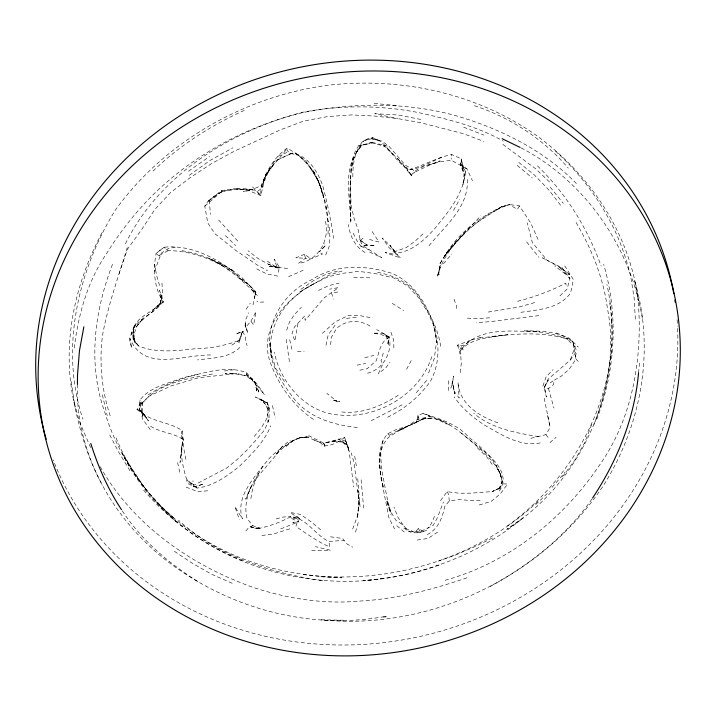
<?xml version="1.0" encoding="UTF-8"?>
<svg xmlns="http://www.w3.org/2000/svg" width="716" height="716" viewBox="0 0 716 716"><rect width="100%" height="100%" fill="white"/><g stroke="black" fill="none" stroke-linecap="round" stroke-linejoin="round"><path stroke-width="0.54" stroke-dasharray="3.58 2.69" d="M328.026 234.078C329.405 201.357 318.038 163.964 286.973 148.176C274.496 157.52 265.699 170.829 261.975 185.954L262.495 187.646L261.134 195.737L247.074 189.901L234.311 188.756L221.405 190.572L207.488 201.912L204.794 206.145L207.774 222.918L214.907 233.676L236.011 250.573L257.724 265.332L267.48 270.702M77.426 384.456C75.171 457.658 117.8 527.343 176.959 568.289C236.092 609.611 310.18 629.14 381.789 617.049M245.346 323.238L245.302 327.677L248.112 333.092L245.132 324.939L245.606 319.828L248.703 312.767M461.211 158.755L463.646 170.095L461.211 158.755L451.707 154.531C437.055 157.001 425.286 167.392 410.519 169.755C394.051 163.731 389.602 142.752 372.83 137.732C358.492 138.886 352.925 154.003 351.1 166.228C349.864 184.468 349.515 202.825 350.912 221.065C350.124 200.176 348.969 178.821 353.418 158.272L351.055 170.426M267.337 403.01L255.397 396.968L267.337 403.01L268.044 422.171L268.992 419.316L269.234 407.744L267.337 403.01L259.434 398.705L267.337 403.01L268.867 411.011L263.434 401.211M448.449 390.56L448.681 380.115M499.32 490.97C510.624 475.487 494.416 459.251 482.575 450.149C467.45 438.845 453.747 424.49 435.579 418.153M352.854 176.897C352.639 163.937 354.68 149.725 364.489 140.336L372.75 138.582L380.187 140.775L372.839 138.985L372.83 137.732L363.048 141.15M246.823 372.884L246.268 374.217L254.466 380.33L257.098 392.207L254.466 380.33L252.623 380.268L246.823 372.884C226.462 364.525 204.293 373.483 183.887 377.466C168.69 383.454 150.351 386.452 139.889 400.119L139.45 410.17L146.878 418.421L140.417 410.438L136.98 409.525L141.634 401.443L139.45 410.17C150.637 422.7 169.307 421.276 182.356 430.799L184.128 450.498L185.99 459.77M182.195 250.672C200.229 253.894 217.736 260.633 232.807 271.113C213.279 256.391 189.024 244.514 164.018 247.262L156.052 253.455C153.09 269.959 153.859 287.743 163.454 302.134L149.975 312.194M142.099 401.828L141.616 411.834L142.582 413.991L142.654 416.238L142.43 403.108L142.099 401.828L139.889 400.119M380.106 452.798L379.507 463.359L380.67 476.042L389.048 518.241L394.606 528.963M479.63 338.059C508.799 334.479 539.255 330.38 567.842 339.16L566.132 338.382L575.199 346.839L573.937 345.443L573.444 343.233L575.995 359.047L569.265 369.196L561.013 376.356L553.933 380.366L553.692 384.465L548.474 388.475L544.151 387.669L548.304 379.954L544.151 387.669L546.362 397.031L544.679 386.712L548.125 379.167L570.357 359.996L576.657 351.082L572.361 341.237C558.534 331.069 540.49 330.792 524.031 330.908C540.652 331.132 557.182 334.372 572.361 341.237L574.268 348.934L570.357 359.996M452.011 385.19L452.315 381.154L453.783 376.07L452.011 385.19L450.767 388.206M575.431 356.747L576.657 351.082M182.356 430.799L181.238 432.303L181.399 433.932L183.305 439.642L180.047 462.536L182.374 442.228C179.931 454.508 182.875 466.778 186.366 478.539L193.481 485.475L193.759 486.817L203.881 484.052L193.759 486.817L186.446 479.872L195.531 485.904L197.034 488.052C213.287 486.218 227.124 476.086 239.547 466.17C251.549 454.177 264.544 441.906 270.764 425.752M638.556 372.848L639.451 363.048M460.388 372.526L461.265 363.406L460.442 350.634C477.805 325.896 513.309 331.383 539.587 331.92M357.374 427.497C333.719 425.107 308.73 417.714 293.551 398.159C281.513 382.111 269.27 364.82 270.245 343.725L271.74 357.069C262.826 325.476 283.097 292.495 311.952 279.589C335.634 263.891 365.849 264.956 391.983 273.369C412.917 282.283 426.02 302.689 433.287 323.471L434.308 326.765L427.595 312.033L418.77 297.82L408.057 286.266L393.979 278.041L376.392 273.816L358.859 271.346L343.071 273.252L328.071 276.788L313.438 284.055L299.968 291.842L328.483 275.4L343.761 270.469M330.604 344.611L331.481 337.111L336.654 328.375C346.186 319.596 359.96 319.578 370.539 326.398M297.892 323.56L295.001 340.986L292.03 333.531L294.339 327.194L304.819 315.801L305.15 320.365L324.259 297.722L338.57 287.599L329.664 289.148M439.543 274.416L438.55 274.837L439.982 263.649L447.053 252.247L456.45 241.104L467.476 230.06L477.966 221.879L502.453 206.289L509.631 204.597L519.422 205.886L530.69 222.971L538.835 241.211M436.688 340.628L436.778 342.597L433.287 323.471L436.688 340.628L434.317 358.412L427.55 375.524M219.74 263.005L232.011 269.95L239.941 278.551L248.631 284.386L255.836 291.931L252.712 306.135M181.425 451.268L182.535 444.001L181.399 433.932M460.504 165.083L461.256 161.046L465.507 171.759L462.885 185.104L464.111 173.594L460.764 163.364L464.854 175.706L460.504 165.083L466.886 168.815L472.462 180.727M74.258 348.057C78.232 314.628 87.567 281.245 106.773 253.231C121.049 230.292 137.955 209.054 157.574 190.447C198.09 152.436 248.488 125.837 302.394 112.681C353.623 102.486 407.843 101.806 458.303 116.404C502.516 129.73 545.306 151.103 577.579 184.773M466.886 168.815L451.295 160.25L451.178 158.173M438.55 274.837L440.215 265.368L437.897 275.32C444.018 251.048 464.21 233.452 480.812 215.829M559.975 295.842L567.054 289.049L569.927 278.703L569.336 278.148L569.954 274.711L558.131 265.815L542.513 257.832L559.849 267.444L569.954 274.711L565.792 274.282L554.784 266.003M250.922 498.515C253.401 477.321 265.708 457.068 284.386 446.426C290.902 441.53 298.33 436.59 306.851 436.966L324.026 444.001L324.921 446.247L320.446 442.873L313.116 439.427M465.507 171.759C463.431 194.09 448.511 211.712 434.925 228.386C424.543 239.887 411.906 251.987 395.662 253.115L389.862 245.32L382.156 237.98L388.913 247.459L400.674 258.046L385.127 252.533L397.792 254.968L389.862 245.32L396.557 253.759M387.678 343.814L389.343 337.075L380.151 334.345L373.009 333.146L383.06 333.244L389.343 337.075L388.305 345.452L388.036 339.608L384.313 333.683L389.083 338.337L383.06 333.244L376.616 329.602M325.995 345.255L328.143 335.052L335.374 324.742M451.357 156.106L451.707 154.531M498.989 489.305L501.871 481.689L501.916 482.736C500.305 462.849 483.157 449.057 468.873 437.279C456.79 423.729 439.579 418.842 423.067 413.481L417.938 415.334L418.225 420.301L414.457 423.639M232.011 269.95L242.053 277.754L255.836 291.931L254.404 298.178L253.903 291.126L248.631 284.386M423.067 413.481L430.235 416.336L417.517 419.406L407.306 426.351L396.655 429.376L387.75 433.735C378.343 443.705 380.867 458.732 381.986 471.164C384.868 484.938 386.604 499.24 391.017 512.549L386.506 499.813L389.88 510.338L396.029 520.425L403.036 524.935L408.335 531.209C414.099 534.127 420.56 532.525 426.351 530.601L416.828 532.946L403.368 527.683L408.335 531.209L415.978 531.353L420.453 532.212L421.984 530.807L433.207 525.383L437.306 517.865L443.437 502.041M295.448 152.875L305.446 160.599L314.44 172.977L306.788 162.89L298.518 155.256L289.515 153.197L286.955 150.1L286.973 148.176C278.936 161.431 263.488 170.453 262.844 187.297L261.116 185.659L252.793 189.284L243.35 191.512L254.404 189.901L261.134 195.737C259.219 185.73 265.672 177.067 269.753 168.475L265.341 178.812L262.495 187.646L257.107 191.736M320.714 253.052L322.504 253.956L311.03 258.915L305.419 258.252L298.429 263.425C318.915 260.463 330.497 239.144 325.073 219.91M161.977 283.115L162.425 293.247L161.351 301.597L159.793 304.622L161.458 298.912L161.342 294.84L160.169 303.468C153.806 313.143 142.18 317.528 135.942 327.382L143.191 318.334L136.434 326.684L133.695 335.822L135.109 342.418L133.776 334.497L134.796 341.201L138.492 345.953C156.652 353.382 176.655 350.724 195.602 348.701C210.826 348.432 225.719 345.479 239.958 340.118L242.393 331.517L243.503 331.123L235.662 334.139L242.393 331.517L245.194 335.759L245.722 341.657L247.101 345.56M418.198 416.793L417.517 419.406L418.225 420.301L417.938 415.334M278.148 272.366L279.509 267.247L274.103 259.219L277.495 268.124L279.509 267.247L289.04 268.885M162.863 301.4C154.951 314.78 135.575 317.582 131.529 333.602L133.686 339.026L138.492 345.953L133.257 340.619L132.729 333.772L135.234 324.509C141.195 314.369 154.056 311.988 160.447 302.412M135.234 324.509C132.639 329.709 133.4 335.16 133.257 340.619L134.796 341.201M355.53 532.077L358.931 520.174M437.387 276.197L440.036 266.862M133.686 339.026L132.729 333.772L135.297 325.073M127.26 247.629C118.498 276.788 107.821 305.535 102.478 335.58C99.085 362.448 101.627 390.005 110.166 415.71M383.158 440.018C377.072 455.465 379.462 472.569 383.507 488.205C379.981 471.71 375.479 450.865 388.618 437.333C400.074 429.305 412.98 423.541 425.698 417.867L397.711 430.647L409.015 425.913L422.207 419.2L432.786 417.92L424.203 418.547L434.227 418.618L442.049 421.026L451.742 426.297M112.502 264.329C94.449 311.066 87.495 363.907 104.715 411.986C117.254 453.282 142.019 490.872 174.811 518.912C153.296 500.636 135.557 478.163 122.284 453.273L123.045 454.75C135.288 480.248 153.824 502.211 175.098 520.675L176.181 521.543C227.948 564.709 297.247 585.258 364.167 580.703C421.724 575.995 478.691 554.882 523.235 517.784L506.803 529.339C586.986 479.183 627.297 376.267 606.908 284.458M594.02 424.436C608.269 387.642 615.357 347.627 607.41 308.498C603.373 277.029 590.933 247.369 574.76 220.277M542.898 386.148L546.039 377.028L553.074 369.617M119.017 273.673L127.502 249.114L142.036 229.066L154.763 209.528L170.471 192.64L190.071 177.711L211.739 163.481L234.418 151.166L280.314 129.882L303.969 120.959L327.847 116.556L351.583 114.927L375.023 116.081L397.836 118.605L420.328 122.624L463.619 133.731L483.882 141.464M286.686 330.174L289.47 322.102L294.41 314.619L301.364 307.254M266.173 173.863L261.975 185.954L261.116 185.659L266.173 173.863L265.403 175.769L273.852 164.519M258.548 473.348C250.045 486.415 243.145 502.167 246.948 518.017L252.309 525.481L260.069 528.175C270.773 525.821 281.2 521.883 290.821 516.648C306.994 518.321 314.986 534.861 328.796 541.511L344.083 540.347L347.018 543.954L352.755 547.212M596.661 419.451C615.635 370.36 618.57 314.834 603.651 264.302M134.116 326.048L129.453 339.124L131.646 348.209L130.044 338.552C144.041 372.624 183.439 354.483 210.701 354.993M154.495 271.319L161.243 253.151L168.493 248.47L176.789 247.029M352.684 529.043L357.159 516.988L359.181 502.507L357.964 490.174L358.797 504.476L357.418 518.402L359.181 502.507L354.044 462.572L351.234 452.888M383.293 353.077L381.028 360.604L382.711 364.238L378.487 373.466L385.861 367.791L389.96 362.144M238.688 341.129L242.393 331.517L238.929 342.812L238.688 341.129L239.958 340.118L230.677 345.792M440.528 500.645L447.106 491.695L459.35 493.235L470.976 493.163L492.116 491.57L499.473 488.375L502.238 481.268L500.43 474.153L495.83 465.015L500.949 475.46C492.957 457.39 475.827 445.71 461.328 433.135M591.658 424.669L584.587 442.828L574.599 460.469L562.391 476.91M268.992 419.316L264.687 429.851L256.784 439.194L247.485 449.567L237.247 459.475L226.891 467.933L193.481 485.475L192.899 480.812M325.664 254.968L329.127 246.716L329.951 237.578L329.118 225.576M250.958 486.701L245.713 499.168L250.358 488.348L257.187 477.312L274.81 456.548L282.283 446.507L290.168 440.179M431.793 356.72C419.943 393.925 378.504 418.466 340.315 415.065C306.636 413.669 280.762 383.516 274.273 352.156M434.514 516.308L431.363 523.566L427.703 528.533M343.573 620.217L321.323 619.832C430.477 630.957 542.379 576.792 603.248 485.815C641.491 424.883 655.4 349.864 634.537 280.341L638.314 300.827L638.001 298.724C629.409 233.559 590.53 175.572 538.307 136.801C476.749 92.507 398.105 76.012 323.372 85.866C241.605 98.056 163.883 142.717 115.348 210.092C77.534 271.087 59.688 349.685 82.931 419.209M353.077 160.044L356.998 151.541L361.124 145.294L372.651 142.233L372.839 138.985L382.174 141.222L389.11 146.413L405.444 165.28L412.362 169.173L414.976 172.073L430.325 164.716L440.134 160.894C430.585 165.387 417.517 165.799 411.27 175.331L397.434 158.487L405.31 166.953L411.27 175.331L414.976 172.073M102.066 232.619C75.082 283.267 61.755 342.427 73.372 399.331C79.324 429.126 87.585 458.661 102.585 485.323M250.94 321.233L255.988 311.63L253.616 324.975L250.94 321.233L245.302 327.677L245.132 324.939M406.545 369.277L411.933 359.28M453.488 210.45L459.735 199.254M125.443 243.789C159.077 175.044 229.755 131.601 301.785 112.439C340.789 104.876 381.386 104.975 420.319 112.976C448.807 119.474 477.706 126.49 503.285 141.115M372.651 142.233L362.69 145.178C340.941 165.101 350.572 197.213 350.679 222.998M519.422 205.886L517.408 209.421L509.425 204.615M530.86 438.299L545.878 434.657L550.192 427.416L543.874 396.691M325.198 245.839L319.264 251.817L325.198 245.839L323.82 243.368M252.309 525.481L251.101 527.441L250.412 526.573L248.837 527.432L245.194 531.773M439.982 263.649L447.053 252.247M459.708 349.676L463.073 344.36M591.953 499.016C565.882 536.544 528.918 565.336 489.055 587.093M356.478 152.436L361.124 145.294L372.732 142.976L384.984 146.485L399.832 160.921M246.107 309.249L250.269 303.235M263.023 465.946C251.361 481.036 235.779 498.327 242.357 518.93L234.884 506.534L239.377 519.691M244.675 281.236C223.303 263.381 196.39 250.895 168.206 250.618L164.018 247.262L156.052 253.455L158.2 255.281L159.471 255.335L161.243 253.151M254.198 436.5L261.743 427.21L266.728 418.69L269.234 407.744L259.845 399.143M282.283 446.507L275.257 455.125L283.661 447.285L292.182 440.984L300.272 437.592M456.45 241.104L445.952 253.911C459.072 232.476 479.675 217.208 502.068 206.53L495.857 210.316M415.978 531.353L418.395 528.408L421.984 530.807M463.001 234.508L443.956 256.659C461.569 235.045 482.405 213.18 509.613 204.579L501.719 206.808M416.291 392.753L428.168 378.612M480.141 500.377L469.544 500.493L459.028 499.455L449.326 500.967L444.654 506.507C442.542 517.865 437.798 529.903 426.53 534.906M552.045 487.399L565.139 472.157M443.41 263.757L451.796 254.019M142.43 403.108L141.804 403.806L139.369 401.694L142.484 418.994L150.843 430.388M428.991 245.803C444.949 225.826 470.17 206.262 467.074 177.917M535.684 504.655L549.405 491.498M422.986 233.935L414.832 241.355L406.106 247.691L394.883 251.602M322.37 333.37L335.034 321.967L348.576 315.335L360.542 315.783L371.98 317.895M153 171.088C179.779 145.312 211.462 125.13 245.302 109.924M221.495 191.682L207.488 201.912C220.107 188.657 237.318 186.948 254.404 189.901M155.533 307.567L160.169 303.468L161.458 298.912L159.525 290.329L163.454 302.134M538.056 501.307C436.348 597.762 259.192 605.691 158.317 503.688M204.794 206.145L223.07 190.331L221.799 191.423L221.405 190.572M313.563 283.894C286.284 297.677 264.983 327.149 271.74 358.725M549.924 442.613L556.081 437.351M299.906 292.88C278.819 307.701 261.259 333.11 269.449 359.888C277.513 383.901 293.283 406.33 314.682 420.238M363.075 238.195L360.345 240.424L359.459 239.529L362.645 245.552L381.691 257.679L367.487 251.03M389.343 337.075C380.133 341.756 379.31 352.183 376.177 360.828L367.129 368.758L357.329 370.7M480.606 337.505L470.68 340.163L463.762 345.694L457.587 345.175L460.665 356.049M285.979 446.542L292.996 441.047M507.492 525.866C576.622 475.988 622.696 389.611 609.79 303.324L610.05 305.025M239.851 347.466C228.574 358.367 211.999 357.946 197.464 359.906M189.266 175.304L210.182 160.393L232.861 147.8M188.46 171.231L209.591 156.473M300.971 289.282L312.964 280.985L326.12 274.201L339.769 270.469M550.094 382.89L553.933 380.366M437.655 532.122L427.98 538.459L416.291 540.204M148.23 394.856C163.4 384.814 180.817 378.764 198.26 373.994M292.182 440.984L291.618 441.316L299.619 437.915L308.981 436.867L300.022 437.691L306.851 436.966M398.275 395.25C381.1 406.232 361.034 414.698 340.243 411.763M387.642 417.168C404.603 408.925 419.424 396.771 430.37 381.368C439.4 365.07 439.588 345.971 435.006 328.277M389.307 435.239L396.512 431.247L405.533 428.177M159.471 255.335L168.206 250.618M402.115 404.826L371.273 420.659M492.429 537.976L474.636 546.755L456.692 554.56L438.335 561.156M318.647 290.383L328.868 285.577L339.178 283.097M367.505 373.233C382.004 369.626 390.945 354.966 389.862 340.574M353.14 233.174L356.854 240.522L360.909 246.259L366.878 244.953L375.318 245.454L362.645 245.552M288.566 276.698L303.083 270.272M277.853 156.383L288.029 151.989M304.524 254.252L295.896 257.823L305.419 258.252L304.524 254.252L311.03 258.915M280.735 528.891L298.59 521.821L297.104 516.522L291.081 518.241L290.821 516.648L282.695 517.077L274.81 519.368M308.703 435.641L323.677 443.123L333.549 441.101L344.602 437.476L349.175 451.393L353.686 487.005M470.68 340.163L457.587 345.175L463.288 349.954M499.473 488.375L500.493 487.99L502.238 481.268L500.108 473.258M289.676 528.856L272.939 534.217L259.541 535.693M445.075 580.282C508.136 562.874 562.006 520.156 598.558 466.519C633.105 418.439 643.075 356.72 638.001 298.724M441.638 157.09L410.519 169.755L412.362 169.173M439.168 564.969C414.904 573.937 389.334 578.85 363.567 580.631L383.123 578.501M467.011 577.776C432.724 589.537 397.389 598.898 361.061 600.993C324.554 604.519 288.092 598.845 253.375 587.478C190.626 565.264 131.243 523.799 98.951 464.398M479.165 504.986L491.176 501.388L500.573 493.601L507.599 483.953L502.883 483.9M534.673 302.546L519.207 307.003L487.408 312.185M517.489 301.32C534.226 297.086 550.488 291.144 565.783 283.115L566.338 286.418M428.383 164.966L439.239 161.995L451.295 160.25M364.811 357.705L373.913 355.44M335.786 440.098L323.677 443.123L324.026 444.001M357.168 365.142L365.688 363.495M212.491 374.003C187.449 378.469 158.737 382.854 141.804 403.806L148.534 396.449L171.491 385.745L198.815 377.699L236.71 373.492L246.805 375.694L256.588 383.355L264.401 394.686L255.03 382.845L246.42 375.891L236.083 373.958L224.994 373.68L236.71 373.492M520.881 312.328C538.432 309.688 559.303 308.829 570.607 292.969L573.4 279.589L564.745 265.896M337.71 292.047L331.517 292.916L333.379 299.172M221.799 191.423L238.124 189.23L249.777 189.901L234.311 188.756M224.412 370.995L236.289 369.447M492.545 336.448L507.823 334.649C491.776 337.719 471.871 337.003 460.442 350.634L458.75 350.715M289.515 153.197C306.708 153.126 317.698 171.285 322.764 185.82C327.328 203.111 331.078 220.626 333.593 238.347M540.231 442.909C520.246 447.097 502.014 434.952 485.394 425.635C473.312 418.001 462.33 408.639 454.15 396.843M358.743 145.536L361.124 145.294M346.463 318.334L357.911 317.224M538.835 315.622L490.272 321.654L476.355 322.612M207.685 490.782L197.858 491.686L185.283 486.817M489.69 317.815L476.095 318.71L464.702 317.94M263.9 302.018L259.085 302.161L256.874 301.15M311.675 550.693L330.371 550.246L315.443 546.63M333.549 441.101L345.971 441.28L349.175 451.393L344.602 437.476C337.943 442.434 330.183 446.856 321.565 445.612M336.699 401.273L339.867 401.237L332.466 400.119L336.699 401.273L326.827 393.317M297.444 351.672L304.175 351.663M353.749 277.504L370.038 277.817M320.741 576.756L341.872 577.803L321.341 576.657L300.729 574.313M297.104 516.522L299.628 518.787L291.081 518.241L298.59 521.821L292.799 522.394L297.212 522L295.905 526.529C306.797 533.68 317.546 541.923 329.843 546.926L328.796 541.511M260.069 528.175L251.101 527.441L260.159 529.043L250.412 526.573M374.208 103.408L397.89 105.655M279.509 267.247L268.053 266.101L278.891 267.954L268.258 264.168L258.064 258.503L248.103 250.761M330.488 536.794L342.579 538.486L344.083 540.347M131.529 333.602L132.729 333.772M322.639 580.774C270.764 572.836 217.906 556.547 178.597 520.174M420.811 119.447L398.168 114.999L374.772 113.701L397.836 118.605M277.683 276.09L266.629 273.87L256.256 268.625M538.629 436.617C515.824 432.92 492.044 428.732 473.777 413.293M372.418 142.466L387.213 146.055M369.474 239.493L379.015 242.026L371.058 229.943M377.556 272.384C394.4 275.32 410.608 283.357 419.8 298.295C429.833 313.483 438.756 329.745 440.886 348.119M345.971 441.28L338.704 439.051L347.018 445.012L348.441 447.446L341.192 440.931M474.404 105.7C510.606 117.684 543.462 139.119 568.298 168.153M463.717 127.224L483.882 135.1M556.359 332.967L569.399 338.256L578.322 347.135M253.903 291.126L255.836 291.931M268.258 264.168L277.495 268.124L267.274 261.116M497.862 422.807C479.273 416.452 459.314 404.093 457.98 382.371L459.171 398.069L454.195 391.366L452.315 381.154L454.669 393.97L452.315 381.154M360.909 246.259L369.009 249.777M232.208 583.298L211.748 574.313L191.977 563.062L173.093 550.416M242.661 560.807C204.051 545.073 168.949 520.326 142.117 488.312M150.584 426.217C160.688 432.795 173.442 432.643 183.305 439.642M521.114 147.926L523.11 148.901C586.592 182.983 630.501 247.736 642.342 318.414M197.034 488.052L187.261 483.282L186.867 481.34M428.123 415.387L439.042 420.104L446.265 424.096M222.9 265.77L208.786 258.243C227.446 266.978 242.984 280.914 257.339 295.431M392.216 303.378L403.645 310.529M197.5 581.32C168.251 562.857 141.061 539.783 122.114 510.562M299.628 518.787L290.105 512.441L300.622 514.446L311.406 522.036L320.822 529.974M246.635 253.974L256.99 261.25M136.98 409.525L145.939 415.844M239.941 278.551L249.696 285.595M502.856 144.364L535.702 168.797L550.676 183.153M359.459 239.529L366.878 244.953L360.345 240.424L358.179 229.818L354.053 218.326L351.046 205.17L350.33 177.872M347.018 445.012L343.25 442.211L334.56 441.307L323.677 443.123L324.921 446.247M384.984 146.485L383.642 145.473L393.182 154.262M365.088 252.515C354.966 246.778 349.766 235.752 348.486 224.538M518.814 162.416L534.494 175.071L548.769 189.829L561.371 206.262M517.203 165.396L532.283 177.962M396.771 525.678L405.56 533.116M176.181 521.543C149.599 498.291 128.495 468.774 115.258 436.044M246.268 374.217L252.623 380.268M477.321 447.769L486.916 457.041L493.413 466.277M225.433 235.582L235.671 245.588M555.401 151.04C576.944 170.659 595.229 193.696 609.092 219.338M387.75 433.735L389.173 435.176M537.43 165.879C566.249 193.606 587.702 228.52 601.163 266.101M252.497 186.885L261.134 195.737M237.748 241.05L218.657 220.036M575.995 359.047L578.224 361.482M559.849 267.444L569.336 278.148M544.921 257.617L532.328 242.572L527.28 222.81M545.878 434.657L547.919 437.118L548.85 439.597M251.513 289.362L255.836 294.571L255.093 293.462M550.219 187.144L563.367 203.416M526.672 241.972L538.96 257.339M561.836 267.345L569.927 278.703M144.551 487.757L121.12 452.002M403.036 524.935L398.042 517.453L394.015 507.188M284.467 381.494L275.624 368.23L271.471 353.65L269.61 340.377M310.27 168.162L318.978 181.882L323.507 197.562L319.819 184.665L312.937 170.148C322.361 186.232 325.753 204.991 328.367 223.231L328.071 221.002M411.27 175.331L406.876 167.759M129.945 470.734L118.668 452.082L108.725 432.992M447.106 491.695L448.511 494.201L449.326 500.967M418.395 528.408L420.453 532.212M90.628 447.652L79.386 421.438L73.372 399.331M255.03 382.845L259.389 393.191L254.654 381.807M454.051 299.172L456.656 306.573L456.665 309.437M317.797 179.564L322.451 192.864M390.945 332.251L393.71 340.315L393.898 348.674M387.079 502.31L391.178 515.081M548.474 388.475L553.915 408.111M159.579 285.514L156.518 275.096L154.647 264.141M102.37 394.776L107.221 415.665M289.685 339.697L292.137 350.482M177.613 462.599L180.002 473.258M272.474 405.632L275.186 417.956M547.615 415.513L550.192 427.416M354.715 456.11L356.425 466.456M286.221 339.429L289.729 363.674M325.986 206.987L326.308 209.179M71.206 381.467L75.019 407.297M357.74 478.718L360.032 506.597M361.106 479.765L363.656 508.065M611.598 322.343L611.741 323.963M209.251 200.355L210.459 214.352M635.343 319.175L634.134 297.999L630.903 277.62A281.513 252.757 -10.6 0 0 609.155 219.311M677.121 319.703A322.522 290.866 -12.6 0 1 677.533 326.263M677.631 328.447A322.522 290.866 -12.6 0 1 415.871 637.365A322.522 290.866 -12.6 0 1 53.19 459.86M274.514 161.216L268.196 171.437L276.949 160.223L292.665 152.857L274.514 161.216M499.249 488.097L492.116 491.57L500.493 487.99L499.249 488.097M141.616 411.834L140.417 410.438L148.418 420.802L141.616 411.834"/><path stroke-width="1.07" d="M77.426 384.456L77.516 374.826L79.44 350.822L83.862 326.8M638.556 372.848C634.636 417.688 617.371 460.791 592.535 498.094M382.845 616.932L386.022 616.592M502.113 138.671L520.111 147.433M121.487 509.649C108 489.297 98.119 466.707 90.789 443.464M46.2 439.132A322.522 290.866 -12.6 0 1 290.598 69.327A322.522 290.866 -12.6 0 1 673.837 293.658M674.902 300.138A322.522 290.866 -12.6 0 1 675.215 302.304M253.715 643.612A322.522 290.866 -12.6 0 0 674.597 295.95A322.522 290.866 -12.6 0 0 149.331 150.745A322.522 290.866 -12.6 0 0 253.715 643.612"/></g></svg>
